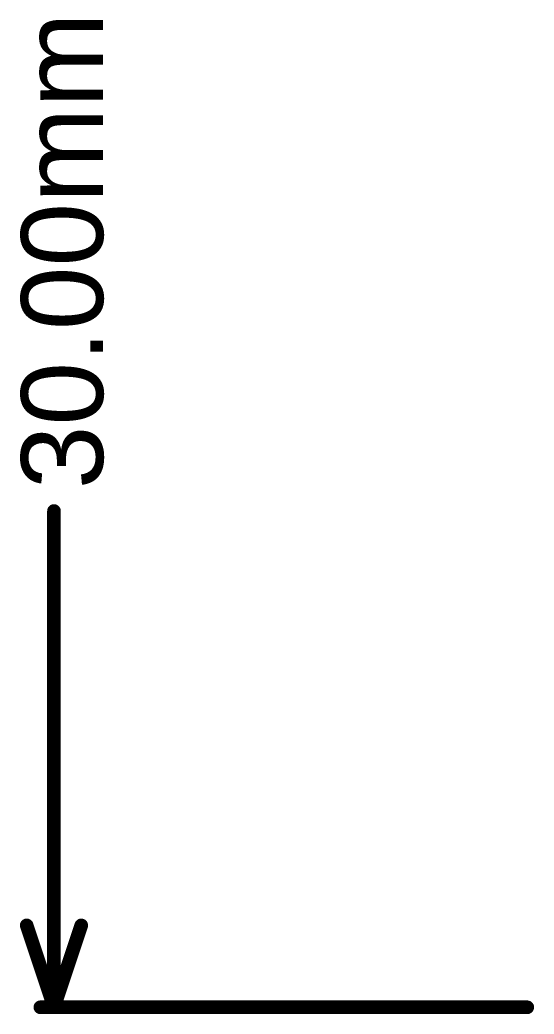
# Model space of a CAD drawing. Header units: inches. Extents: x -10 to 344, y -7 to 75.
# Drawn here: x -9.83 to -0.25, y -0.13 to 18.38 of the extents above; entities that cross this region are included whole.
import ezdxf

# ---------------------------------------------------------------- set-up
doc = ezdxf.new("R2010")
doc.units = ezdxf.units.IN
doc.layers.add('Dimensions', color=6, linetype='Continuous')
doc.styles.add('Arial', font='', dxfattribs={"height": 0.2})
doc.styles.get('Arial').set_extended_font_data('Arial')

msp = doc.modelspace()

# ---------------------------------------------------------------- linework, layer by layer
at = {"layer": 'Dimensions'}
for points in [[(-9.195, 0.002, 0.254, 0.254, 0), (-9.195, 9.237, 0.254, 0.254, 0)], [(-9.703, 1.526, 0.254, 0.254, 0), (-9.195, 0.002, 0.254, 0.254, 0)], [(-9.195, 0.002, 0.254, 0.254, 0), (-8.687, 1.526, 0.254, 0.254, 0)], [(-9.449, 0.002, 0.254, 0.254, 0), (-0.381, 0.002, 0.254, 0.254, 0)]]:
    msp.add_lwpolyline(points, format="xyseb", dxfattribs=at)
for points in [[(-9.258, 9.237, 0.127, 0.127, 1), (-9.131, 9.237, 0.127, 0.127, 1)], [(-9.766, 1.526, 0.127, 0.127, 1), (-9.639, 1.526, 0.127, 0.127, 1)], [(-8.75, 1.526, 0.127, 0.127, 1), (-8.623, 1.526, 0.127, 0.127, 1)], [(-9.512, 0.002, 0.127, 0.127, 1), (-9.385, 0.002, 0.127, 0.127, 1)], [(-9.258, 0.002, 0.127, 0.127, 1), (-9.131, 0.002, 0.127, 0.127, 1)], [(-9.258, 0.002, 0.127, 0.127, 1), (-9.131, 0.002, 0.127, 0.127, 1)], [(-9.258, 0.002, 0.127, 0.127, 1), (-9.131, 0.002, 0.127, 0.127, 1)], [(-0.445, 0.002, 0.127, 0.127, 1), (-0.318, 0.002, 0.127, 0.127, 1)]]:
    msp.add_lwpolyline(points, format="xyseb", close=True, dxfattribs=at)

# ---------------------------------------------------------------- texts
at = {"layer": 'Dimensions', "style": 'Arial'}
msp.add_text('30.00mm', height=1.524, rotation=90, dxfattribs=at).set_placement((-8.281, 9.643))

doc.saveas('drawing.dxf')
